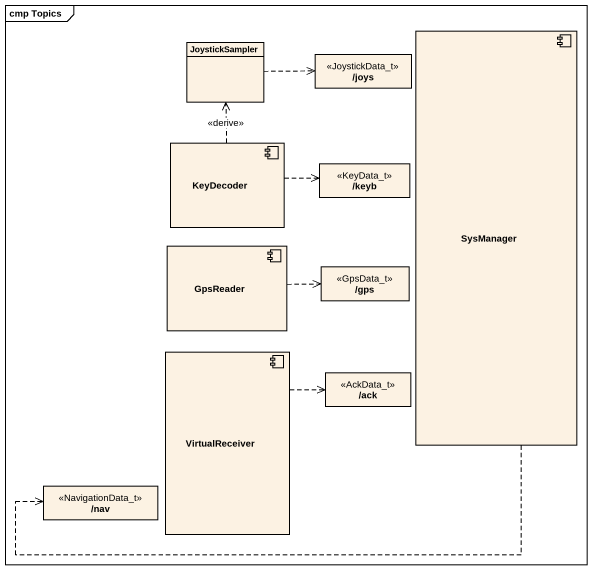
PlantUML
@startuml
mainframe cmp Topics
allowmixing
hide circle
hide empty members
class JoystickSampler
class "/joys" as joys <<JoystickData_t>>
component SysManager
component KeyDecoder
class "/keyb" as keyb <<KeyData_t>>
component GpsReader
class "/gps" as gps <<GpsData_t>>
component VirtualReceiver
class "/ack" as ack <<AckData_t>>
class "/nav" as nav <<NavigationData_t>>
JoystickSampler .right.> joys
SysManager ..> nav
KeyDecoder .up.> JoystickSampler : <<derive>>
KeyDecoder .right.> keyb
GpsReader .right.> gps
VirtualReceiver .right.> ack
@enduml
